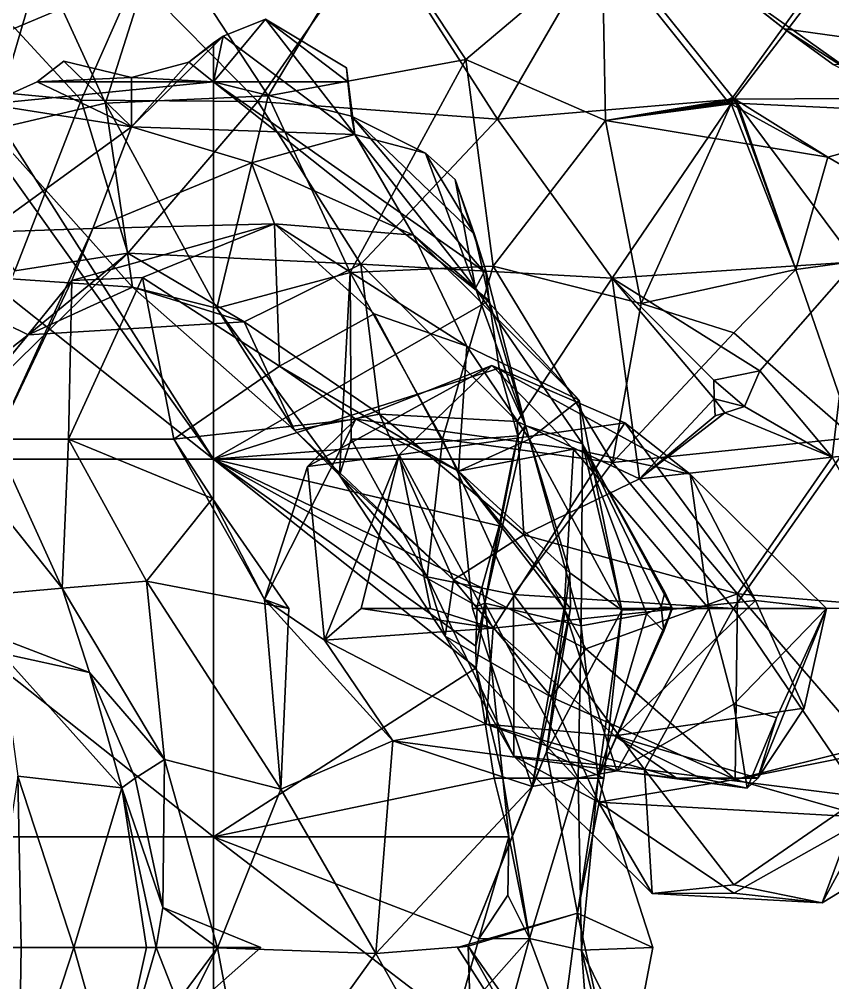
# Model space of a CAD drawing. Extents: x 290083 to 295691, y 4553739 to 4561622.
# Drawn here: x 295149.6 to 295235.1, y 4559651.6 to 4559752.9 of the extents above; entities that cross this region are included whole.
import ezdxf

# ---------------------------------------------------------------- set-up
doc = ezdxf.new("R2010")
doc.units = 0
doc.layers.add('Au_ppm_Pref_-_0_3', color=7, linetype='CONTINUOUS')

msp = doc.modelspace()

# ---------------------------------------------------------------- linework, layer by layer
at = {"layer": 'Au_ppm_Pref_-_0_3'}
for points in [[(295270, 4559746.3, 1880.05), (295220, 4559759.69, 1879.32), (295220, 4559785.98, 1873.49)], [(295220, 4559785.98, 1873.49), (295270, 4559785.98, 1875.98), (295270, 4559746.3, 1880.05)], [(295175.73, 4559744.81, 1799.98), (295186.87, 4559763.3, 1799.03), (295164.39, 4559762.18, 1800.88)], [(295175.73, 4559744.81, 1799.98), (295196.52, 4559748.65, 1796.78), (295186.87, 4559763.3, 1799.03)], [(295196.52, 4559748.65, 1796.78), (295210.88, 4559760.77, 1800.14), (295186.87, 4559763.3, 1799.03)], [(295224.18, 4559744.08, 1799.62), (295237.58, 4559762.69, 1801.38), (295210.88, 4559760.77, 1800.14)], [(295224.18, 4559744.08, 1799.62), (295250.65, 4559742.83, 1800.17), (295237.58, 4559762.69, 1801.38)], [(295158.63, 4559744.06, 1804.4), (295164.39, 4559762.18, 1800.88), (295151.86, 4559758.89, 1806.37)], [(295175.73, 4559744.81, 1799.98), (295164.39, 4559762.18, 1800.88), (295158.63, 4559744.06, 1804.4)], [(295174.65, 4559744.21, 1823.11), (295161.8, 4559757.3, 1821.7), (295187.13, 4559762.23, 1823.11)], [(295174.65, 4559744.21, 1823.11), (295187.13, 4559762.23, 1823.11), (295199.86, 4559742.38, 1823.99)], [(295211.02, 4559761.59, 1822.92), (295199.86, 4559742.38, 1823.99), (295187.13, 4559762.23, 1823.11)], [(295210.88, 4559760.77, 1800.14), (295196.52, 4559748.65, 1796.78), (295211.23, 4559742.22, 1794.8)], [(295224.75, 4559744.46, 1822.5), (295199.86, 4559742.38, 1823.99), (295211.02, 4559761.59, 1822.92)], [(295224.18, 4559744.08, 1799.62), (295210.88, 4559760.77, 1800.14), (295211.23, 4559742.22, 1794.8)], [(295224.75, 4559744.46, 1822.5), (295211.02, 4559761.59, 1822.92), (295237.67, 4559761.36, 1822.3)], [(295224.75, 4559744.46, 1822.5), (295237.67, 4559761.36, 1822.3), (295250.3, 4559744.61, 1822.35)], [(295136.81, 4559759.7, 1823.54), (295161.8, 4559757.3, 1821.7), (295149.11, 4559751.92, 1825.89)], [(295139.53, 4559759.66, 1811.7), (295146.65, 4559741.25, 1809.3), (295151.86, 4559758.89, 1806.37)], [(295270, 4559746.3, 1880.05), (295229.99, 4559751.87, 1880.61), (295220, 4559759.69, 1879.32)], [(295223.63, 4559756.95, 1877.18), (295220, 4559759.69, 1879.32), (295229.99, 4559751.87, 1880.61)], [(295151.86, 4559758.89, 1806.37), (295146.65, 4559741.25, 1809.3), (295158.63, 4559744.06, 1804.4)], [(295161.8, 4559757.3, 1821.7), (295156.1, 4559744.37, 1826.67), (295149.11, 4559751.92, 1825.89)], [(295161.8, 4559757.3, 1821.7), (295174.65, 4559744.21, 1823.11), (295156.1, 4559744.37, 1826.67)], [(295238.3, 4559746.51, 1876.98), (295223.63, 4559756.95, 1877.18), (295229.99, 4559751.87, 1880.61)], [(295238.3, 4559746.51, 1876.98), (295235.47, 4559756.18, 1869.75), (295223.63, 4559756.95, 1877.18)], [(295170, 4559746.3, 1878.73), (295171, 4559751.1, 1878.85), (295175.48, 4559752.87, 1879.19)], [(295170, 4559746.3, 1878.73), (295175.48, 4559752.87, 1879.19), (295184.14, 4559746.3, 1879.74)], [(295171, 4559751.1, 1878.85), (295184.87, 4559740.76, 1877.31), (295175.48, 4559752.87, 1879.19)], [(295184.14, 4559746.3, 1879.74), (295175.48, 4559752.87, 1879.19), (295183.98, 4559747.78, 1879.74)], [(295175.48, 4559752.87, 1879.19), (295184.87, 4559740.76, 1877.31), (295183.98, 4559747.78, 1879.74)], [(295156.1, 4559744.37, 1826.67), (295137.93, 4559746.08, 1830.37), (295149.11, 4559751.92, 1825.89)], [(295270, 4559746.3, 1880.05), (295235.15, 4559748.1, 1881.22), (295229.99, 4559751.87, 1880.61)], [(295238.3, 4559746.51, 1876.98), (295229.99, 4559751.87, 1880.61), (295235.15, 4559748.1, 1881.22)], [(295167.39, 4559748.36, 1878.49), (295161.39, 4559741.56, 1877.19), (295171, 4559751.1, 1878.85)], [(295171, 4559751.1, 1878.85), (295161.39, 4559741.56, 1877.19), (295184.87, 4559740.76, 1877.31)], [(295170, 4559750.41, 1878.77), (295167.39, 4559748.36, 1878.49), (295171, 4559751.1, 1878.85)], [(295170, 4559746.3, 1878.73), (295170, 4559750.41, 1878.77), (295171, 4559751.1, 1878.85)], [(295170, 4559746.3, 1878.73), (295167.39, 4559748.36, 1878.49), (295170, 4559750.41, 1878.77)], [(295161.37, 4559746.74, 1878.79), (295151.45, 4559746.3, 1878.99), (295154.27, 4559748.47, 1878.66)], [(295151.45, 4559746.3, 1878.99), (295161.39, 4559741.56, 1877.19), (295154.27, 4559748.47, 1878.66)], [(295154.27, 4559748.47, 1878.66), (295161.39, 4559741.56, 1877.19), (295161.37, 4559746.74, 1878.79)], [(295184.36, 4559726.24, 1798.49), (295196.52, 4559748.65, 1796.78), (295175.73, 4559744.81, 1799.98)], [(295196.52, 4559748.65, 1796.78), (295184.36, 4559726.24, 1798.49), (295199.41, 4559726.9, 1793.57)], [(295211.23, 4559742.22, 1794.8), (295196.52, 4559748.65, 1796.78), (295199.41, 4559726.9, 1793.57)], [(295170, 4559746.3, 1878.73), (295161.37, 4559746.74, 1878.79), (295167.39, 4559748.36, 1878.49)], [(295161.37, 4559746.74, 1878.79), (295161.39, 4559741.56, 1877.19), (295167.39, 4559748.36, 1878.49)], [(295184.87, 4559740.76, 1877.31), (295184.14, 4559746.3, 1879.74), (295183.98, 4559747.78, 1879.74)], [(295170, 4559746.3, 1878.73), (295151.45, 4559746.3, 1878.99), (295161.37, 4559746.74, 1878.79)], [(295137.93, 4559746.08, 1830.37), (295156.1, 4559744.37, 1826.67), (295149.1, 4559726.42, 1829.3)], [(295170, 4559746.3, 1878.73), (295146.23, 4559743.94, 1879.69), (295151.45, 4559746.3, 1878.99)], [(295170, 4559746.3, 1878.73), (295170, 4559706.61, 1889.32), (295146.23, 4559743.94, 1879.69)], [(295161.39, 4559741.56, 1877.19), (295151.45, 4559746.3, 1878.99), (295146.23, 4559743.94, 1879.69)], [(295184.51, 4559742.69, 1880.23), (295170, 4559746.3, 1878.73), (295184.14, 4559746.3, 1879.74)], [(295198.31, 4559726.47, 1883.32), (295170, 4559746.3, 1878.73), (295184.51, 4559742.69, 1880.23)], [(295198.31, 4559726.47, 1883.32), (295198.98, 4559723.3, 1883.78), (295170, 4559746.3, 1878.73)], [(295198.98, 4559723.3, 1883.78), (295170, 4559706.61, 1889.32), (295170, 4559746.3, 1878.73)], [(295184.87, 4559740.76, 1877.31), (295184.51, 4559742.69, 1880.23), (295184.14, 4559746.3, 1879.74)], [(295175.73, 4559744.81, 1799.98), (295158.63, 4559744.06, 1804.4), (295170.36, 4559722.51, 1805.26)], [(295175.73, 4559744.81, 1799.98), (295170.36, 4559722.51, 1805.26), (295184.36, 4559726.24, 1798.49)], [(295224.75, 4559744.46, 1822.5), (295211.92, 4559725.64, 1822.57), (295199.86, 4559742.38, 1823.99)], [(295224.75, 4559744.46, 1822.5), (295237.48, 4559727.36, 1822.47), (295211.92, 4559725.64, 1822.57)], [(295224.43, 4559743.98, 1787.74), (295224.53, 4559744.66, 1787.69), (295223.98, 4559744.37, 1788.08)], [(295224.99, 4559744.37, 1787.88), (295223.98, 4559744.37, 1788.08), (295224.53, 4559744.66, 1787.69)], [(295224.43, 4559743.98, 1787.74), (295224.94, 4559744.02, 1787.74), (295224.53, 4559744.66, 1787.69)], [(295224.53, 4559744.66, 1787.69), (295224.94, 4559744.02, 1787.74), (295224.99, 4559744.37, 1787.88)], [(295224.75, 4559744.46, 1822.5), (295250.3, 4559744.61, 1822.35), (295237.48, 4559727.36, 1822.47)], [(295170, 4559706.61, 1889.32), (295125.55, 4559741.89, 1880.53), (295143.69, 4559743.5, 1879.85)], [(295170, 4559706.61, 1889.32), (295143.69, 4559743.5, 1879.85), (295146.23, 4559743.94, 1879.69)], [(295146.1, 4559730.49, 1875.46), (295161.39, 4559741.56, 1877.19), (295146.23, 4559743.94, 1879.69)], [(295146.65, 4559741.25, 1809.3), (295161.47, 4559724.71, 1811.27), (295158.63, 4559744.06, 1804.4)], [(295161, 4559728.28, 1822.27), (295149.1, 4559726.42, 1829.3), (295156.1, 4559744.37, 1826.67)], [(295174.65, 4559744.21, 1823.11), (295161, 4559728.28, 1822.27), (295156.1, 4559744.37, 1826.67)], [(295170.36, 4559722.51, 1805.26), (295158.63, 4559744.06, 1804.4), (295161.47, 4559724.71, 1811.27)], [(295185.48, 4559727.14, 1822.19), (295161, 4559728.28, 1822.27), (295174.65, 4559744.21, 1823.11)], [(295199.86, 4559742.38, 1823.99), (295185.48, 4559727.14, 1822.19), (295174.65, 4559744.21, 1823.11)], [(295224.43, 4559743.98, 1787.74), (295223.98, 4559744.37, 1788.08), (295211.23, 4559742.22, 1794.8)], [(295224.99, 4559744.37, 1787.88), (295234.58, 4559738.37, 1794.39), (295211.23, 4559742.22, 1794.8)], [(295224.99, 4559744.37, 1787.88), (295211.23, 4559742.22, 1794.8), (295223.98, 4559744.37, 1788.08)], [(295224.18, 4559744.08, 1799.62), (295211.23, 4559742.22, 1794.8), (295234.58, 4559738.37, 1794.39)], [(295224.43, 4559743.98, 1787.74), (295211.23, 4559742.22, 1794.8), (295214.96, 4559722.99, 1790.27)], [(295224.43, 4559743.98, 1787.74), (295214.96, 4559722.99, 1790.27), (295231.22, 4559726.55, 1790.6)], [(295224.18, 4559744.08, 1799.62), (295234.58, 4559738.37, 1794.39), (295250.65, 4559742.83, 1800.17)], [(295224.43, 4559743.98, 1787.74), (295231.22, 4559726.55, 1790.6), (295224.94, 4559744.02, 1787.74)], [(295224.99, 4559744.37, 1787.88), (295224.94, 4559744.02, 1787.74), (295231.22, 4559726.55, 1790.6)], [(295224.99, 4559744.37, 1787.88), (295231.22, 4559726.55, 1790.6), (295234.58, 4559738.37, 1794.39)], [(295192.3, 4559738.79, 1881.29), (295197.44, 4559730.26, 1882.77), (295184.51, 4559742.69, 1880.23)], [(295197.44, 4559730.26, 1882.77), (295198.31, 4559726.47, 1883.32), (295184.51, 4559742.69, 1880.23)], [(295184.51, 4559742.69, 1880.23), (295184.87, 4559740.76, 1877.31), (295192.3, 4559738.79, 1881.29)], [(295211.92, 4559725.64, 1822.57), (295185.48, 4559727.14, 1822.19), (295199.86, 4559742.38, 1823.99)], [(295250.65, 4559742.83, 1800.17), (295234.58, 4559738.37, 1794.39), (295250.48, 4559729.2, 1793.25)], [(295170, 4559706.61, 1889.32), (295120, 4559706.61, 1879.09), (295125.55, 4559741.89, 1880.53)], [(295161.39, 4559741.56, 1877.19), (295146.1, 4559730.49, 1875.46), (295157.31, 4559730.86, 1870.07)], [(295157.31, 4559730.86, 1870.07), (295174, 4559737.79, 1871.25), (295161.39, 4559741.56, 1877.19)], [(295161.39, 4559741.56, 1877.19), (295174, 4559737.79, 1871.25), (295184.87, 4559740.76, 1877.31)], [(295211.23, 4559742.22, 1794.8), (295199.41, 4559726.9, 1793.57), (295214.96, 4559722.99, 1790.27)], [(295136.87, 4559726.39, 1811.92), (295161.47, 4559724.71, 1811.27), (295146.65, 4559741.25, 1809.3)], [(295174, 4559737.79, 1871.25), (295191.01, 4559730.19, 1869.7), (295184.87, 4559740.76, 1877.31)], [(295192.3, 4559738.79, 1881.29), (295184.87, 4559740.76, 1877.31), (295197.55, 4559724.6, 1876.87)], [(295191.01, 4559730.19, 1869.7), (295197.55, 4559724.6, 1876.87), (295184.87, 4559740.76, 1877.31)], [(295192.3, 4559738.79, 1881.29), (295195.42, 4559736.03, 1881.87), (295197.44, 4559730.26, 1882.77)], [(295192.3, 4559738.79, 1881.29), (295197.55, 4559724.6, 1876.87), (295195.42, 4559736.03, 1881.87)], [(295234.58, 4559738.37, 1794.39), (295231.22, 4559726.55, 1790.6), (295250.48, 4559729.2, 1793.25)], [(295157.31, 4559730.86, 1870.07), (295176.41, 4559731.35, 1864.57), (295174, 4559737.79, 1871.25)], [(295191.01, 4559730.19, 1869.7), (295174, 4559737.79, 1871.25), (295176.41, 4559731.35, 1864.57)], [(295197.44, 4559730.26, 1882.77), (295195.42, 4559736.03, 1881.87), (295198.58, 4559726.55, 1882.77)], [(295197.55, 4559724.6, 1876.87), (295198.58, 4559726.55, 1882.77), (295195.42, 4559736.03, 1881.87)], [(295155.12, 4559725.39, 1865.74), (295176.41, 4559731.35, 1864.57), (295157.31, 4559730.86, 1870.07)], [(295176.41, 4559731.35, 1864.57), (295155.12, 4559725.39, 1865.74), (295162.52, 4559725.73, 1859.24)], [(295176.93, 4559716.41, 1857.69), (295176.41, 4559731.35, 1864.57), (295162.52, 4559725.73, 1859.24)], [(295196.64, 4559718.51, 1866.28), (295191.01, 4559730.19, 1869.7), (295176.41, 4559731.35, 1864.57)], [(295186.9, 4559721.89, 1860.56), (295176.41, 4559731.35, 1864.57), (295176.93, 4559716.41, 1857.69)], [(295186.9, 4559721.89, 1860.56), (295196.64, 4559718.51, 1866.28), (295176.41, 4559731.35, 1864.57)], [(295146.1, 4559730.49, 1875.46), (295147.03, 4559708.53, 1869.94), (295157.31, 4559730.86, 1870.07)], [(295155.12, 4559725.39, 1865.74), (295157.31, 4559730.86, 1870.07), (295147.03, 4559708.53, 1869.94)], [(295197.44, 4559730.26, 1882.77), (295198.58, 4559726.55, 1882.77), (295198.31, 4559726.47, 1883.32)], [(295191.01, 4559730.19, 1869.7), (295208.44, 4559712.83, 1870.89), (295197.55, 4559724.6, 1876.87)], [(295196.64, 4559718.51, 1866.28), (295208.44, 4559712.83, 1870.89), (295191.01, 4559730.19, 1869.7)], [(295143.02, 4559710.73, 1823.37), (295149.1, 4559726.42, 1829.3), (295161, 4559728.28, 1822.27)], [(295150.52, 4559719.7, 1817.48), (295143.02, 4559710.73, 1823.37), (295161, 4559728.28, 1822.27)], [(295161, 4559728.28, 1822.27), (295173.24, 4559721.07, 1816.99), (295150.52, 4559719.7, 1817.48)], [(295173.24, 4559721.07, 1816.99), (295161, 4559728.28, 1822.27), (295185.48, 4559727.14, 1822.19)], [(295231.22, 4559726.55, 1790.6), (295237.31, 4559708.89, 1793.38), (295250.48, 4559729.2, 1793.25)], [(295211.92, 4559725.64, 1822.57), (295237.48, 4559727.36, 1822.47), (295227.43, 4559715.91, 1822.11)], [(295237.48, 4559727.36, 1822.47), (295235.06, 4559706.83, 1818.91), (295227.43, 4559715.91, 1822.11)], [(295249.74, 4559708.25, 1822.85), (295235.06, 4559706.83, 1818.91), (295237.48, 4559727.36, 1822.47)], [(295136.87, 4559726.39, 1811.92), (295136.17, 4559708.52, 1817.41), (295150.52, 4559719.7, 1817.48)], [(295136.87, 4559726.39, 1811.92), (295150.52, 4559719.7, 1817.48), (295161.47, 4559724.71, 1811.27)], [(295184.36, 4559726.24, 1798.49), (295170.36, 4559722.51, 1805.26), (295183.26, 4559704.93, 1804.98)], [(295187.45, 4559711.37, 1817.09), (295173.24, 4559721.07, 1816.99), (295185.48, 4559727.14, 1822.19)], [(295184.36, 4559726.24, 1798.49), (295183.26, 4559704.93, 1804.98), (295184.46, 4559708.73, 1799.62)], [(295184.36, 4559726.24, 1798.49), (295194.08, 4559708.73, 1794.71), (295199.41, 4559726.9, 1793.57)], [(295194.08, 4559708.73, 1794.71), (295184.36, 4559726.24, 1798.49), (295184.46, 4559708.73, 1799.62)], [(295211.92, 4559725.64, 1822.57), (295201.94, 4559710.59, 1821.6), (295185.48, 4559727.14, 1822.19)], [(295201.94, 4559710.59, 1821.6), (295187.45, 4559711.37, 1817.09), (295185.48, 4559727.14, 1822.19)], [(295211.96, 4559706.29, 1791.11), (295199.41, 4559726.9, 1793.57), (295194.08, 4559708.73, 1794.71)], [(295197.55, 4559724.6, 1876.87), (295202.81, 4559710.18, 1883.61), (295198.58, 4559726.55, 1882.77)], [(295198.31, 4559726.47, 1883.32), (295198.58, 4559726.55, 1882.77), (295198.98, 4559723.3, 1883.78)], [(295198.58, 4559726.55, 1882.77), (295202.81, 4559710.18, 1883.61), (295198.98, 4559723.3, 1883.78)], [(295214.96, 4559722.99, 1790.27), (295199.41, 4559726.9, 1793.57), (295211.96, 4559706.29, 1791.11)], [(295231.22, 4559726.55, 1790.6), (295214.96, 4559722.99, 1790.27), (295224.7, 4559719.9, 1791.46)], [(295231.22, 4559726.55, 1790.6), (295224.7, 4559719.9, 1791.46), (295237.31, 4559708.89, 1793.38)], [(295154.76, 4559708.73, 1859.42), (295155.12, 4559725.39, 1865.74), (295141.58, 4559708.73, 1864.95)], [(295141.58, 4559708.73, 1864.95), (295155.12, 4559725.39, 1865.74), (295147.03, 4559708.53, 1869.94)], [(295162.52, 4559725.73, 1859.24), (295154.76, 4559708.73, 1859.42), (295165.84, 4559708.73, 1855.02)], [(295154.76, 4559708.73, 1859.42), (295162.52, 4559725.73, 1859.24), (295155.12, 4559725.39, 1865.74)], [(295162.52, 4559725.73, 1859.24), (295165.84, 4559708.73, 1855.02), (295176.93, 4559716.41, 1857.69)], [(295214.78, 4559704.56, 1820.09), (295201.94, 4559710.59, 1821.6), (295211.92, 4559725.64, 1822.57)], [(295222.63, 4559712.98, 1821.86), (295211.92, 4559725.64, 1822.57), (295222.59, 4559714.93, 1822.1)], [(295222.63, 4559712.98, 1821.86), (295214.78, 4559704.56, 1820.09), (295211.92, 4559725.64, 1822.57)], [(295222.59, 4559714.93, 1822.1), (295211.92, 4559725.64, 1822.57), (295227.43, 4559715.91, 1822.11)], [(295173.24, 4559721.07, 1816.99), (295161.47, 4559724.71, 1811.27), (295150.52, 4559719.7, 1817.48)], [(295173.24, 4559721.07, 1816.99), (295178.51, 4559709.68, 1810.56), (295161.47, 4559724.71, 1811.27)], [(295178.51, 4559709.68, 1810.56), (295170.36, 4559722.51, 1805.26), (295161.47, 4559724.71, 1811.27)], [(295208.81, 4559708.22, 1877.14), (295202.81, 4559710.18, 1883.61), (295197.55, 4559724.6, 1876.87)], [(295208.81, 4559708.22, 1877.14), (295197.55, 4559724.6, 1876.87), (295208.44, 4559712.83, 1870.89)], [(295198.98, 4559723.3, 1883.78), (295200.03, 4559716.19, 1885.64), (295170, 4559706.61, 1889.32)], [(295198.98, 4559723.3, 1883.78), (295202.81, 4559710.18, 1883.61), (295200.03, 4559716.19, 1885.64)], [(295178.51, 4559709.68, 1810.56), (295183.26, 4559704.93, 1804.98), (295170.36, 4559722.51, 1805.26)], [(295211.96, 4559706.29, 1791.11), (295224.7, 4559719.9, 1791.46), (295214.96, 4559722.99, 1790.27)], [(295195.77, 4559705.37, 1859.16), (295186.9, 4559721.89, 1860.56), (295176.93, 4559716.41, 1857.69)], [(295196.64, 4559718.51, 1866.28), (295186.9, 4559721.89, 1860.56), (295195.77, 4559705.37, 1859.16)], [(295187.45, 4559711.37, 1817.09), (295178.51, 4559709.68, 1810.56), (295173.24, 4559721.07, 1816.99)], [(295143.02, 4559710.73, 1823.37), (295150.52, 4559719.7, 1817.48), (295136.17, 4559708.52, 1817.41)], [(295224.7, 4559719.9, 1791.46), (295211.96, 4559706.29, 1791.11), (295237.31, 4559708.89, 1793.38)], [(295203.24, 4559708.73, 1866.33), (295196.64, 4559718.51, 1866.28), (295195.77, 4559705.37, 1859.16)], [(295203.24, 4559708.73, 1866.33), (295208.44, 4559712.83, 1870.89), (295196.64, 4559718.51, 1866.28)], [(295176.93, 4559716.41, 1857.69), (295165.84, 4559708.73, 1855.02), (295184.98, 4559710.82, 1853.07)], [(295200.03, 4559716.19, 1885.64), (295202.01, 4559709.08, 1887.46), (295170, 4559706.61, 1889.32)], [(295195.77, 4559705.37, 1859.16), (295176.93, 4559716.41, 1857.69), (295184.98, 4559710.82, 1853.07)], [(295189.51, 4559707.08, 1841.79), (295199.25, 4559716.46, 1847.09), (295179.87, 4559705.84, 1847.13)], [(295199.25, 4559716.46, 1847.09), (295184.98, 4559710.82, 1853.07), (295179.87, 4559705.84, 1847.13)], [(295207.86, 4559707.66, 1852.67), (295184.98, 4559710.82, 1853.07), (295199.25, 4559716.46, 1847.09)], [(295189.51, 4559707.08, 1841.79), (295213.23, 4559710.43, 1840.98), (295199.25, 4559716.46, 1847.09)], [(295207.86, 4559707.66, 1852.67), (295199.25, 4559716.46, 1847.09), (295220.13, 4559705.03, 1846.31)], [(295199.25, 4559716.46, 1847.09), (295213.23, 4559710.43, 1840.98), (295220.13, 4559705.03, 1846.31)], [(295202.81, 4559710.18, 1883.61), (295202.01, 4559709.08, 1887.46), (295200.03, 4559716.19, 1885.64)], [(295225.84, 4559712.15, 1821.67), (295222.59, 4559714.93, 1822.1), (295227.43, 4559715.91, 1822.11)], [(295227.43, 4559715.91, 1822.11), (295235.06, 4559706.83, 1818.91), (295225.84, 4559712.15, 1821.67)], [(295225.84, 4559712.15, 1821.67), (295222.63, 4559712.98, 1821.86), (295222.59, 4559714.93, 1822.1)], [(295203.24, 4559708.73, 1866.33), (295212.93, 4559690.74, 1871.03), (295208.44, 4559712.83, 1870.89)], [(295208.81, 4559708.22, 1877.14), (295208.44, 4559712.83, 1870.89), (295212.93, 4559690.74, 1871.03)], [(295222.75, 4559711.19, 1821.63), (295214.78, 4559704.56, 1820.09), (295222.63, 4559712.98, 1821.86)], [(295222.75, 4559711.19, 1821.63), (295222.63, 4559712.98, 1821.86), (295223.77, 4559711.48, 1821.64)], [(295225.84, 4559712.15, 1821.67), (295223.77, 4559711.48, 1821.64), (295222.63, 4559712.98, 1821.86)], [(295225.84, 4559712.15, 1821.67), (295235.06, 4559706.83, 1818.91), (295223.77, 4559711.48, 1821.64)], [(295187.45, 4559711.37, 1817.09), (295195.23, 4559693.94, 1811.49), (295178.51, 4559709.68, 1810.56)], [(295202.61, 4559698.68, 1816.31), (295187.45, 4559711.37, 1817.09), (295201.94, 4559710.59, 1821.6)], [(295202.61, 4559698.68, 1816.31), (295195.23, 4559693.94, 1811.49), (295187.45, 4559711.37, 1817.09)], [(295223.77, 4559711.48, 1821.64), (295214.78, 4559704.56, 1820.09), (295222.75, 4559711.19, 1821.63)], [(295235.06, 4559706.83, 1818.91), (295214.78, 4559704.56, 1820.09), (295223.77, 4559711.48, 1821.64)], [(295184.98, 4559710.82, 1853.07), (295165.84, 4559708.73, 1855.02), (295175.37, 4559691.88, 1853.2)], [(295179.87, 4559705.84, 1847.13), (295184.98, 4559710.82, 1853.07), (295175.37, 4559691.88, 1853.2)], [(295207.86, 4559707.66, 1852.67), (295195.77, 4559705.37, 1859.16), (295184.98, 4559710.82, 1853.07)], [(295189.51, 4559707.08, 1841.79), (295199.4, 4559688.85, 1839.22), (295213.23, 4559710.43, 1840.98)], [(295202.01, 4559709.08, 1887.46), (295202.81, 4559710.18, 1883.61), (295198.51, 4559691.49, 1888.55)], [(295202.81, 4559710.18, 1883.61), (295208.64, 4559689.09, 1882.35), (295198.51, 4559691.49, 1888.55)], [(295199.4, 4559688.85, 1839.22), (295226.99, 4559691.77, 1839.71), (295213.23, 4559710.43, 1840.98)], [(295202.61, 4559698.68, 1816.31), (295201.94, 4559710.59, 1821.6), (295214.78, 4559704.56, 1820.09)], [(295208.81, 4559708.22, 1877.14), (295208.64, 4559689.09, 1882.35), (295202.81, 4559710.18, 1883.61)], [(295220.13, 4559705.03, 1846.31), (295213.23, 4559710.43, 1840.98), (295226.99, 4559691.77, 1839.71)], [(295170, 4559706.61, 1889.32), (295202.01, 4559709.08, 1887.46), (295201.43, 4559706.61, 1888.14)], [(295178.51, 4559709.68, 1810.56), (295195.23, 4559693.94, 1811.49), (295183.26, 4559704.93, 1804.98)], [(295202.01, 4559709.08, 1887.46), (295198.51, 4559691.49, 1888.55), (295200.03, 4559699.6, 1888.62)], [(295201.43, 4559706.61, 1888.14), (295202.01, 4559709.08, 1887.46), (295200.03, 4559699.6, 1888.62)], [(295137.72, 4559691.59, 1871.8), (295154.1, 4559693.06, 1865.71), (295147.03, 4559708.53, 1869.94)], [(295154.76, 4559708.73, 1859.42), (295141.58, 4559708.73, 1864.95), (295154.1, 4559693.06, 1865.71)], [(295154.1, 4559693.06, 1865.71), (295141.58, 4559708.73, 1864.95), (295147.03, 4559708.53, 1869.94)], [(295162.94, 4559693.81, 1860.55), (295154.76, 4559708.73, 1859.42), (295154.1, 4559693.06, 1865.71)], [(295162.94, 4559693.81, 1860.55), (295169.89, 4559702.48, 1859.01), (295154.76, 4559708.73, 1859.42)], [(295169.89, 4559702.48, 1859.01), (295165.84, 4559708.73, 1855.02), (295154.76, 4559708.73, 1859.42)], [(295169.89, 4559702.48, 1859.01), (295175.37, 4559691.88, 1853.2), (295165.84, 4559708.73, 1855.02)], [(295184.46, 4559708.73, 1799.62), (295183.26, 4559704.93, 1804.98), (295192.48, 4559694.26, 1799.62)], [(295192.48, 4559694.26, 1799.62), (295194.08, 4559708.73, 1794.71), (295184.46, 4559708.73, 1799.62)], [(295192.48, 4559694.26, 1799.62), (295201.54, 4559692.41, 1794.04), (295194.08, 4559708.73, 1794.71)], [(295194.08, 4559708.73, 1794.71), (295201.54, 4559692.41, 1794.04), (295211.96, 4559706.29, 1791.11)], [(295207.46, 4559694.68, 1864.95), (295203.24, 4559708.73, 1866.33), (295195.77, 4559705.37, 1859.16)], [(295207.46, 4559694.68, 1864.95), (295212.93, 4559690.74, 1871.03), (295203.24, 4559708.73, 1866.33)], [(295208.64, 4559689.09, 1882.35), (295208.81, 4559708.22, 1877.14), (295215.53, 4559690.37, 1878.46)], [(295215.53, 4559690.37, 1878.46), (295208.81, 4559708.22, 1877.14), (295217.08, 4559691.11, 1877.47)], [(295217.08, 4559691.11, 1877.47), (295208.81, 4559708.22, 1877.14), (295217.46, 4559692.64, 1876.86)], [(295217.46, 4559692.64, 1876.86), (295208.81, 4559708.22, 1877.14), (295218.22, 4559690.9, 1876.61)], [(295208.81, 4559708.22, 1877.14), (295212.93, 4559690.74, 1871.03), (295218.22, 4559690.9, 1876.61)], [(295211.96, 4559706.29, 1791.11), (295224.67, 4559690.93, 1791.25), (295237.31, 4559708.89, 1793.38)], [(295237.31, 4559708.89, 1793.38), (295224.67, 4559690.93, 1791.25), (295252.67, 4559690.97, 1791.86)], [(295249.74, 4559708.25, 1822.85), (295244.03, 4559690.91, 1822.01), (295235.06, 4559706.83, 1818.91)], [(295189.51, 4559707.08, 1841.79), (295179.87, 4559705.84, 1847.13), (295181.68, 4559687.61, 1845.92)], [(295189.51, 4559707.08, 1841.79), (295181.68, 4559687.61, 1845.92), (295185.52, 4559690.91, 1841.19)], [(295189.51, 4559707.08, 1841.79), (295185.52, 4559690.91, 1841.19), (295192.8, 4559690.91, 1838.03)], [(295189.51, 4559707.08, 1841.79), (295192.8, 4559690.91, 1838.03), (295199.4, 4559688.85, 1839.22)], [(295207.86, 4559707.66, 1852.67), (295206.85, 4559690.91, 1856.53), (295195.77, 4559705.37, 1859.16)], [(295207.86, 4559707.66, 1852.67), (295222.08, 4559690.91, 1852.84), (295206.85, 4559690.91, 1856.53)], [(295207.86, 4559707.66, 1852.67), (295220.13, 4559705.03, 1846.31), (295222.08, 4559690.91, 1852.84)], [(295120, 4559706.61, 1879.09), (295170, 4559706.61, 1889.32), (295170, 4559666.93, 1887.9)], [(295170, 4559666.93, 1887.9), (295120, 4559666.93, 1892.33), (295120, 4559706.61, 1879.09)], [(295170, 4559666.93, 1887.9), (295170, 4559706.61, 1889.32), (295197.63, 4559684.68, 1889.64)], [(295200.03, 4559699.6, 1888.62), (295170, 4559706.61, 1889.32), (295201.43, 4559706.61, 1888.14)], [(295197.63, 4559684.68, 1889.64), (295170, 4559706.61, 1889.32), (295197.58, 4559686.96, 1889.5)], [(295198.21, 4559693.08, 1889.1), (295197.73, 4559691.16, 1889.23), (295170, 4559706.61, 1889.32)], [(295197.58, 4559686.96, 1889.5), (295170, 4559706.61, 1889.32), (295197.73, 4559691.16, 1889.23)], [(295200.03, 4559699.6, 1888.62), (295198.21, 4559693.08, 1889.1), (295170, 4559706.61, 1889.32)], [(295224.67, 4559690.93, 1791.25), (295211.96, 4559706.29, 1791.11), (295201.54, 4559692.41, 1794.04)], [(295214.78, 4559704.56, 1820.09), (295235.06, 4559706.83, 1818.91), (295225.09, 4559692.46, 1816.66)], [(295244.03, 4559690.91, 1822.01), (295225.09, 4559692.46, 1816.66), (295235.06, 4559706.83, 1818.91)], [(295175.37, 4559691.88, 1853.2), (295181.68, 4559687.61, 1845.92), (295179.87, 4559705.84, 1847.13)], [(295194.35, 4559688.02, 1805.94), (295183.26, 4559704.93, 1804.98), (295195.23, 4559693.94, 1811.49)], [(295194.35, 4559688.02, 1805.94), (295192.48, 4559694.26, 1799.62), (295183.26, 4559704.93, 1804.98)], [(295207.46, 4559694.68, 1864.95), (295195.77, 4559705.37, 1859.16), (295207.52, 4559690.91, 1861.17)], [(295197.24, 4559690.91, 1859.01), (295207.52, 4559690.91, 1861.17), (295195.77, 4559705.37, 1859.16)], [(295195.77, 4559705.37, 1859.16), (295206.85, 4559690.91, 1856.53), (295197.24, 4559690.91, 1859.01)], [(295234.46, 4559690.91, 1846.41), (295222.08, 4559690.91, 1852.84), (295220.13, 4559705.03, 1846.31)], [(295234.46, 4559690.91, 1846.41), (295220.13, 4559705.03, 1846.31), (295226.99, 4559691.77, 1839.71)], [(295202.61, 4559698.68, 1816.31), (295214.78, 4559704.56, 1820.09), (295225.09, 4559692.46, 1816.66)], [(295169.89, 4559702.48, 1859.01), (295162.94, 4559693.81, 1860.55), (295177.91, 4559690.91, 1859.01)], [(295169.89, 4559702.48, 1859.01), (295177.91, 4559690.91, 1859.01), (295175.37, 4559691.88, 1853.2)], [(295198.51, 4559691.49, 1888.55), (295198.21, 4559693.08, 1889.1), (295200.03, 4559699.6, 1888.62)], [(295202.61, 4559698.68, 1816.31), (295209.16, 4559686.67, 1814.3), (295195.23, 4559693.94, 1811.49)], [(295209.16, 4559686.67, 1814.3), (295202.61, 4559698.68, 1816.31), (295225.09, 4559692.46, 1816.66)], [(295162.94, 4559693.81, 1860.55), (295154.1, 4559693.06, 1865.71), (295164.85, 4559675.04, 1865.66)], [(295162.94, 4559693.81, 1860.55), (295164.85, 4559675.04, 1865.66), (295177.09, 4559671.93, 1859.45)], [(295177.91, 4559690.91, 1859.01), (295162.94, 4559693.81, 1860.55), (295177.09, 4559671.93, 1859.45)], [(295192.48, 4559694.26, 1799.62), (295194.35, 4559688.02, 1805.94), (295201.58, 4559675.41, 1800.16)], [(295192.48, 4559694.26, 1799.62), (295201.58, 4559675.41, 1800.16), (295201.54, 4559692.41, 1794.04)], [(295205.52, 4559681.61, 1811.49), (295194.35, 4559688.02, 1805.94), (295195.23, 4559693.94, 1811.49)], [(295209.16, 4559686.67, 1814.3), (295205.52, 4559681.61, 1811.49), (295195.23, 4559693.94, 1811.49)], [(295205.01, 4559675.86, 1865.62), (295212.93, 4559690.74, 1871.03), (295207.46, 4559694.68, 1864.95)], [(295205.01, 4559675.86, 1865.62), (295207.46, 4559694.68, 1864.95), (295207.52, 4559690.91, 1861.17)], [(295137.72, 4559691.59, 1871.8), (295156.97, 4559684.21, 1870.89), (295154.1, 4559693.06, 1865.71)], [(295154.1, 4559693.06, 1865.71), (295156.97, 4559684.21, 1870.89), (295164.85, 4559675.04, 1865.66)], [(295198.51, 4559691.49, 1888.55), (295197.73, 4559691.16, 1889.23), (295198.21, 4559693.08, 1889.1)], [(295177.91, 4559690.91, 1859.01), (295177.09, 4559671.93, 1859.45), (295175.37, 4559691.88, 1853.2)], [(295177.09, 4559671.93, 1859.45), (295188.84, 4559677.02, 1853.75), (295175.37, 4559691.88, 1853.2)], [(295175.37, 4559691.88, 1853.2), (295188.84, 4559677.02, 1853.75), (295181.68, 4559687.61, 1845.92)], [(295226.99, 4559691.77, 1839.71), (295199.4, 4559688.85, 1839.22), (295212.2, 4559677.53, 1841.48)], [(295201.54, 4559692.41, 1794.04), (295215.32, 4559674.01, 1793.95), (295224.67, 4559690.93, 1791.25)], [(295201.58, 4559675.41, 1800.16), (295215.32, 4559674.01, 1793.95), (295201.54, 4559692.41, 1794.04)], [(295225.09, 4559692.46, 1816.66), (295224.83, 4559672.93, 1811.55), (295209.16, 4559686.67, 1814.3)], [(295212.2, 4559677.53, 1841.48), (295232.1, 4559680.45, 1841.19), (295226.99, 4559691.77, 1839.71)], [(295217.08, 4559691.11, 1877.47), (295217.46, 4559692.64, 1876.86), (295218.19, 4559691.03, 1876.65)], [(295218.19, 4559691.03, 1876.65), (295217.46, 4559692.64, 1876.86), (295218.22, 4559690.9, 1876.61)], [(295225.09, 4559692.46, 1816.66), (295238.9, 4559676.45, 1817.07), (295224.83, 4559672.93, 1811.55)], [(295244.03, 4559690.91, 1822.01), (295238.9, 4559676.45, 1817.07), (295225.09, 4559692.46, 1816.66)], [(295234.46, 4559690.91, 1846.41), (295226.99, 4559691.77, 1839.71), (295232.1, 4559680.45, 1841.19)], [(295137.72, 4559691.59, 1871.8), (295147.67, 4559686.22, 1875.94), (295156.97, 4559684.21, 1870.89)], [(295185.52, 4559690.91, 1841.19), (295181.68, 4559687.61, 1845.92), (295199.4, 4559688.85, 1839.22)], [(295185.52, 4559690.91, 1841.19), (295199.4, 4559688.85, 1839.22), (295192.8, 4559690.91, 1838.03)], [(295207.52, 4559690.91, 1861.17), (295197.24, 4559690.91, 1859.01), (295203.49, 4559672.21, 1859.06)], [(295197.24, 4559690.91, 1859.01), (295206.85, 4559690.91, 1856.53), (295203.49, 4559672.21, 1859.06)], [(295198.51, 4559691.49, 1888.55), (295197.63, 4559684.68, 1889.64), (295197.58, 4559686.96, 1889.5)], [(295197.73, 4559691.16, 1889.23), (295198.51, 4559691.49, 1888.55), (295197.58, 4559686.96, 1889.5)], [(295198.51, 4559691.49, 1888.55), (295200.42, 4559673.09, 1888.71), (295197.63, 4559684.68, 1889.64)], [(295208.64, 4559689.09, 1882.35), (295208.35, 4559673.09, 1884.18), (295198.51, 4559691.49, 1888.55)], [(295198.51, 4559691.49, 1888.55), (295208.35, 4559673.09, 1884.18), (295200.42, 4559673.09, 1888.71)], [(295205.01, 4559675.86, 1865.62), (295207.52, 4559690.91, 1861.17), (295203.49, 4559672.21, 1859.06)], [(295203.49, 4559672.21, 1859.06), (295206.85, 4559690.91, 1856.53), (295212.42, 4559673.87, 1852.66)], [(295211.05, 4559673.09, 1870.89), (295212.93, 4559690.74, 1871.03), (295205.01, 4559675.86, 1865.62)], [(295206.85, 4559690.91, 1856.53), (295222.08, 4559690.91, 1852.84), (295212.42, 4559673.87, 1852.66)], [(295218.22, 4559690.9, 1876.61), (295210.43, 4559673.09, 1876.74), (295217.36, 4559688.55, 1876.82)], [(295218.22, 4559690.9, 1876.61), (295212.93, 4559690.74, 1871.03), (295210.43, 4559673.09, 1876.74)], [(295210.43, 4559673.09, 1876.74), (295212.93, 4559690.74, 1871.03), (295211.05, 4559673.09, 1870.89)], [(295212.42, 4559673.87, 1852.66), (295222.08, 4559690.91, 1852.84), (295224.7, 4559680.88, 1849.73)], [(295215.32, 4559674.01, 1793.95), (295238.12, 4559671.13, 1793.49), (295224.67, 4559690.93, 1791.25)], [(295217.36, 4559688.55, 1876.82), (295215.53, 4559690.37, 1878.46), (295217.08, 4559691.11, 1877.47)], [(295217.36, 4559688.55, 1876.82), (295217.08, 4559691.11, 1877.47), (295218.19, 4559691.03, 1876.65)], [(295217.36, 4559688.55, 1876.82), (295218.19, 4559691.03, 1876.65), (295218.22, 4559690.9, 1876.61)], [(295234.46, 4559690.91, 1846.41), (295224.7, 4559680.88, 1849.73), (295222.08, 4559690.91, 1852.84)], [(295252.67, 4559690.97, 1791.86), (295224.67, 4559690.93, 1791.25), (295238.12, 4559671.13, 1793.49)], [(295234.46, 4559690.91, 1846.41), (295229.18, 4559679.43, 1847.13), (295224.7, 4559680.88, 1849.73)], [(295234.46, 4559690.91, 1846.41), (295232.1, 4559680.45, 1841.19), (295227.22, 4559673.09, 1845.94)], [(295234.46, 4559690.91, 1846.41), (295227.22, 4559673.09, 1845.94), (295229.18, 4559679.43, 1847.13)], [(295210.43, 4559673.09, 1876.74), (295208.64, 4559689.09, 1882.35), (295215.53, 4559690.37, 1878.46)], [(295217.36, 4559688.55, 1876.82), (295210.43, 4559673.09, 1876.74), (295215.53, 4559690.37, 1878.46)], [(295199.4, 4559688.85, 1839.22), (295181.68, 4559687.61, 1845.92), (295198.68, 4559678.76, 1847.13)], [(295212.2, 4559677.53, 1841.48), (295199.4, 4559688.85, 1839.22), (295198.68, 4559678.76, 1847.13)], [(295208.35, 4559673.09, 1884.18), (295208.64, 4559689.09, 1882.35), (295210.43, 4559673.09, 1876.74)], [(295194.35, 4559688.02, 1805.94), (295205.52, 4559681.61, 1811.49), (295210.46, 4559670.55, 1805.22)], [(295201.58, 4559675.41, 1800.16), (295194.35, 4559688.02, 1805.94), (295210.46, 4559670.55, 1805.22)], [(295198.68, 4559678.76, 1847.13), (295181.68, 4559687.61, 1845.92), (295188.84, 4559677.02, 1853.75)], [(295149.44, 4559673.28, 1882.99), (295160.37, 4559672.07, 1876.76), (295147.67, 4559686.22, 1875.94)], [(295156.97, 4559684.21, 1870.89), (295147.67, 4559686.22, 1875.94), (295160.37, 4559672.07, 1876.76)], [(295205.52, 4559681.61, 1811.49), (295209.16, 4559686.67, 1814.3), (295224.83, 4559672.93, 1811.55)], [(295199.51, 4559673.09, 1889.3), (295170, 4559666.93, 1887.9), (295197.63, 4559684.68, 1889.64)], [(295197.63, 4559684.68, 1889.64), (295200.42, 4559673.09, 1888.71), (295199.51, 4559673.09, 1889.3)], [(295161.78, 4559673.09, 1870.89), (295156.97, 4559684.21, 1870.89), (295160.37, 4559672.07, 1876.76)], [(295156.97, 4559684.21, 1870.89), (295161.78, 4559673.09, 1870.89), (295164.85, 4559675.04, 1865.66)], [(295205.52, 4559681.61, 1811.49), (295224.83, 4559672.93, 1811.55), (295210.46, 4559670.55, 1805.22)], [(295212.42, 4559673.87, 1852.66), (295224.7, 4559680.88, 1849.73), (295226.11, 4559672.03, 1847.32)], [(295229.18, 4559679.43, 1847.13), (295226.11, 4559672.03, 1847.32), (295224.7, 4559680.88, 1849.73)], [(295212.2, 4559677.53, 1841.48), (295227.22, 4559673.09, 1845.94), (295232.1, 4559680.45, 1841.19)], [(295188.84, 4559677.02, 1853.75), (295212.42, 4559673.87, 1852.66), (295198.68, 4559678.76, 1847.13)], [(295212.42, 4559673.87, 1852.66), (295218.67, 4559673.09, 1847.13), (295198.68, 4559678.76, 1847.13)], [(295212.2, 4559677.53, 1841.48), (295198.68, 4559678.76, 1847.13), (295218.67, 4559673.09, 1847.13)], [(295229.18, 4559679.43, 1847.13), (295227.22, 4559673.09, 1845.94), (295226.11, 4559672.03, 1847.32)], [(295238.9, 4559676.45, 1817.07), (295249.36, 4559677.85, 1811.2), (295224.83, 4559672.93, 1811.55)], [(295249.36, 4559677.85, 1811.2), (295238.86, 4559668.95, 1805.82), (295224.83, 4559672.93, 1811.55)], [(295187.05, 4559654.64, 1858.27), (295188.84, 4559677.02, 1853.75), (295177.09, 4559671.93, 1859.45)], [(295203.49, 4559672.21, 1859.06), (295188.84, 4559677.02, 1853.75), (295187.05, 4559654.64, 1858.27)], [(295212.42, 4559673.87, 1852.66), (295188.84, 4559677.02, 1853.75), (295203.49, 4559672.21, 1859.06)], [(295212.2, 4559677.53, 1841.48), (295221.2, 4559673.09, 1845.48), (295227.22, 4559673.09, 1845.94)], [(295212.2, 4559677.53, 1841.48), (295218.67, 4559673.09, 1847.13), (295221.2, 4559673.09, 1845.48)], [(295208.26, 4559658.89, 1871.49), (295205.01, 4559675.86, 1865.62), (295196.78, 4559655.43, 1864.84)], [(295205.01, 4559675.86, 1865.62), (295203.49, 4559672.21, 1859.06), (295196.78, 4559655.43, 1864.84)], [(295208.26, 4559658.89, 1871.49), (295211.05, 4559673.09, 1870.89), (295205.01, 4559675.86, 1865.62)], [(295161.78, 4559673.09, 1870.89), (295164.68, 4559659.48, 1870.89), (295164.85, 4559675.04, 1865.66)], [(295164.85, 4559675.04, 1865.66), (295164.68, 4559659.48, 1870.89), (295170.41, 4559655.24, 1864.5)], [(295177.09, 4559671.93, 1859.45), (295164.85, 4559675.04, 1865.66), (295170.41, 4559655.24, 1864.5)], [(295201.58, 4559675.41, 1800.16), (295210.46, 4559670.55, 1805.22), (295216.12, 4559660.96, 1799.62)], [(295201.58, 4559675.41, 1800.16), (295216.12, 4559660.96, 1799.62), (295215.32, 4559674.01, 1793.95)], [(295212.42, 4559673.87, 1852.66), (295226.11, 4559672.03, 1847.32), (295218.67, 4559673.09, 1847.13)], [(295224.7, 4559661.87, 1795.88), (295238.12, 4559671.13, 1793.49), (295215.32, 4559674.01, 1793.95)], [(295215.32, 4559674.01, 1793.95), (295216.12, 4559660.96, 1799.62), (295224.7, 4559661.87, 1795.88)], [(295149.44, 4559673.28, 1882.99), (295146.68, 4559655.28, 1887.56), (295149.78, 4559655.28, 1882.77)], [(295149.44, 4559673.28, 1882.99), (295149.78, 4559655.28, 1882.77), (295155.32, 4559655.28, 1879.76)], [(295149.44, 4559673.28, 1882.99), (295155.32, 4559655.28, 1879.76), (295160.37, 4559672.07, 1876.76)], [(295164.68, 4559659.48, 1870.89), (295161.78, 4559673.09, 1870.89), (295160.37, 4559672.07, 1876.76)], [(295201.06, 4559666.93, 1889.14), (295170, 4559666.93, 1887.9), (295199.51, 4559673.09, 1889.3)], [(295200.42, 4559673.09, 1888.71), (295201.06, 4559666.93, 1889.14), (295199.51, 4559673.09, 1889.3)], [(295200.42, 4559673.09, 1888.71), (295203.22, 4559656.22, 1889.21), (295201.06, 4559666.93, 1889.14)], [(295208.35, 4559673.09, 1884.18), (295203.22, 4559656.22, 1889.21), (295200.42, 4559673.09, 1888.71)], [(295208.69, 4559655.02, 1882.44), (295203.22, 4559656.22, 1889.21), (295208.35, 4559673.09, 1884.18)], [(295208.26, 4559658.89, 1871.49), (295210.43, 4559673.09, 1876.74), (295211.05, 4559673.09, 1870.89)], [(295208.26, 4559658.89, 1871.49), (295216.18, 4559655.28, 1876.83), (295210.43, 4559673.09, 1876.74)], [(295208.69, 4559655.02, 1882.44), (295208.35, 4559673.09, 1884.18), (295210.43, 4559673.09, 1876.74)], [(295208.69, 4559655.02, 1882.44), (295210.43, 4559673.09, 1876.74), (295216.18, 4559655.28, 1876.83)], [(295224.83, 4559672.93, 1811.55), (295238.86, 4559668.95, 1805.82), (295210.46, 4559670.55, 1805.22)], [(295221.2, 4559673.09, 1845.48), (295218.67, 4559673.09, 1847.13), (295226.11, 4559672.03, 1847.32)], [(295221.2, 4559673.09, 1845.48), (295226.11, 4559672.03, 1847.32), (295227.22, 4559673.09, 1845.94)], [(295162.97, 4559655.28, 1876.83), (295160.37, 4559672.07, 1876.76), (295155.32, 4559655.28, 1879.76)], [(295164.68, 4559659.48, 1870.89), (295160.37, 4559672.07, 1876.76), (295163.96, 4559655.28, 1871.95)], [(295163.96, 4559655.28, 1871.95), (295160.37, 4559672.07, 1876.76), (295162.97, 4559655.28, 1876.83)], [(295177.09, 4559671.93, 1859.45), (295170.41, 4559655.24, 1864.5), (295187.05, 4559654.64, 1858.27)], [(295196.78, 4559655.43, 1864.84), (295203.49, 4559672.21, 1859.06), (295187.05, 4559654.64, 1858.27)], [(295238.86, 4559668.95, 1805.82), (295224.7, 4559660.98, 1803.65), (295210.46, 4559670.55, 1805.22)], [(295216.12, 4559660.96, 1799.62), (295210.46, 4559670.55, 1805.22), (295224.7, 4559660.98, 1803.65)], [(295233.98, 4559659.97, 1799.62), (295238.12, 4559671.13, 1793.49), (295224.7, 4559661.87, 1795.88)], [(295251.07, 4559670.35, 1799.49), (295238.12, 4559671.13, 1793.49), (295233.98, 4559659.97, 1799.62)], [(295238.86, 4559668.95, 1805.82), (295251.07, 4559670.35, 1799.49), (295233.98, 4559659.97, 1799.62)], [(295224.7, 4559660.98, 1803.65), (295238.86, 4559668.95, 1805.82), (295233.98, 4559659.97, 1799.62)], [(295120, 4559666.93, 1892.33), (295170, 4559666.93, 1887.9), (295170, 4559627.24, 1893.94)], [(295170, 4559627.24, 1893.94), (295120, 4559627.24, 1892), (295120, 4559666.93, 1892.33)], [(295170, 4559666.93, 1887.9), (295197.88, 4559656.21, 1890.65), (295195.44, 4559647.43, 1891.88)], [(295170, 4559666.93, 1887.9), (295201.06, 4559666.93, 1889.14), (295197.88, 4559656.21, 1890.65)], [(295170, 4559666.93, 1887.9), (295195.44, 4559647.43, 1891.88), (295170, 4559627.24, 1893.94)], [(295197.88, 4559656.21, 1890.65), (295201.06, 4559666.93, 1889.14), (295200.93, 4559660.77, 1890.07)], [(295201.06, 4559666.93, 1889.14), (295203.22, 4559656.22, 1889.21), (295200.93, 4559660.77, 1890.07)], [(295216.12, 4559660.96, 1799.62), (295233.98, 4559659.97, 1799.62), (295224.7, 4559661.87, 1795.88)], [(295203.22, 4559656.22, 1889.21), (295197.88, 4559656.21, 1890.65), (295200.93, 4559660.77, 1890.07)], [(295216.12, 4559660.96, 1799.62), (295224.7, 4559660.98, 1803.65), (295233.98, 4559659.97, 1799.62)], [(295164.68, 4559659.48, 1870.89), (295163.96, 4559655.28, 1871.95), (295174.96, 4559655.28, 1870.89)], [(295164.68, 4559659.48, 1870.89), (295174.96, 4559655.28, 1870.89), (295170.41, 4559655.24, 1864.5)], [(295205.72, 4559639.5, 1870.89), (295208.26, 4559658.89, 1871.49), (295195.64, 4559655.28, 1870.89)], [(295195.64, 4559655.28, 1870.89), (295208.26, 4559658.89, 1871.49), (295196.78, 4559655.43, 1864.84)], [(295205.72, 4559639.5, 1870.89), (295212.87, 4559637.9, 1876.78), (295208.26, 4559658.89, 1871.49)], [(295208.26, 4559658.89, 1871.49), (295212.87, 4559637.9, 1876.78), (295216.18, 4559655.28, 1876.83)], [(295149.5, 4559637.49, 1882.79), (295149.78, 4559655.28, 1882.77), (295146.68, 4559655.28, 1887.56)], [(295159.6, 4559640.1, 1875.62), (295155.32, 4559655.28, 1879.76), (295149.5, 4559637.49, 1882.79)], [(295155.32, 4559655.28, 1879.76), (295149.78, 4559655.28, 1882.77), (295149.5, 4559637.49, 1882.79)], [(295162.97, 4559655.28, 1876.83), (295155.32, 4559655.28, 1879.76), (295159.6, 4559640.1, 1875.62)], [(295166.82, 4559648.05, 1870.89), (295163.96, 4559655.28, 1871.95), (295159.6, 4559640.1, 1875.62)], [(295163.96, 4559655.28, 1871.95), (295162.97, 4559655.28, 1876.83), (295159.6, 4559640.1, 1875.62)], [(295174.96, 4559655.28, 1870.89), (295163.96, 4559655.28, 1871.95), (295166.82, 4559648.05, 1870.89)], [(295174.96, 4559655.28, 1870.89), (295166.82, 4559648.05, 1870.89), (295170.41, 4559655.24, 1864.5)], [(295187.05, 4559654.64, 1858.27), (295197.38, 4559636.41, 1860.36), (295196.78, 4559655.43, 1864.84)], [(295195.44, 4559647.43, 1891.88), (295203.22, 4559656.22, 1889.21), (295197.11, 4559633.92, 1892.34)], [(295197.88, 4559656.21, 1890.65), (295203.22, 4559656.22, 1889.21), (295195.44, 4559647.43, 1891.88)], [(295205.72, 4559639.5, 1870.89), (295195.64, 4559655.28, 1870.89), (295196.78, 4559655.43, 1864.84)], [(295205.72, 4559639.5, 1870.89), (295196.78, 4559655.43, 1864.84), (295210.84, 4559635.5, 1865.53)], [(295197.38, 4559636.41, 1860.36), (295210.84, 4559635.5, 1865.53), (295196.78, 4559655.43, 1864.84)], [(295209.97, 4559638.05, 1888.48), (295197.11, 4559633.92, 1892.34), (295203.22, 4559656.22, 1889.21)], [(295203.22, 4559656.22, 1889.21), (295208.69, 4559655.02, 1882.44), (295209.97, 4559638.05, 1888.48)], [(295208.69, 4559655.02, 1882.44), (295216.18, 4559655.28, 1876.83), (295212.87, 4559637.9, 1876.78)], [(295173.96, 4559636.44, 1860.96), (295170.41, 4559655.24, 1864.5), (295159.05, 4559639.94, 1864.7)], [(295159.05, 4559639.94, 1864.7), (295170.41, 4559655.24, 1864.5), (295166.82, 4559648.05, 1870.89)], [(295187.05, 4559654.64, 1858.27), (295170.41, 4559655.24, 1864.5), (295173.96, 4559636.44, 1860.96)], [(295197.38, 4559636.41, 1860.36), (295187.05, 4559654.64, 1858.27), (295173.96, 4559636.44, 1860.96)], [(295208.69, 4559655.02, 1882.44), (295217.34, 4559637.46, 1882.77), (295209.97, 4559638.05, 1888.48)], [(295208.69, 4559655.02, 1882.44), (295212.87, 4559637.9, 1876.78), (295217.34, 4559637.46, 1882.77)]]:
    msp.add_3dface(points, dxfattribs=at)

doc.saveas('drawing.dxf')
